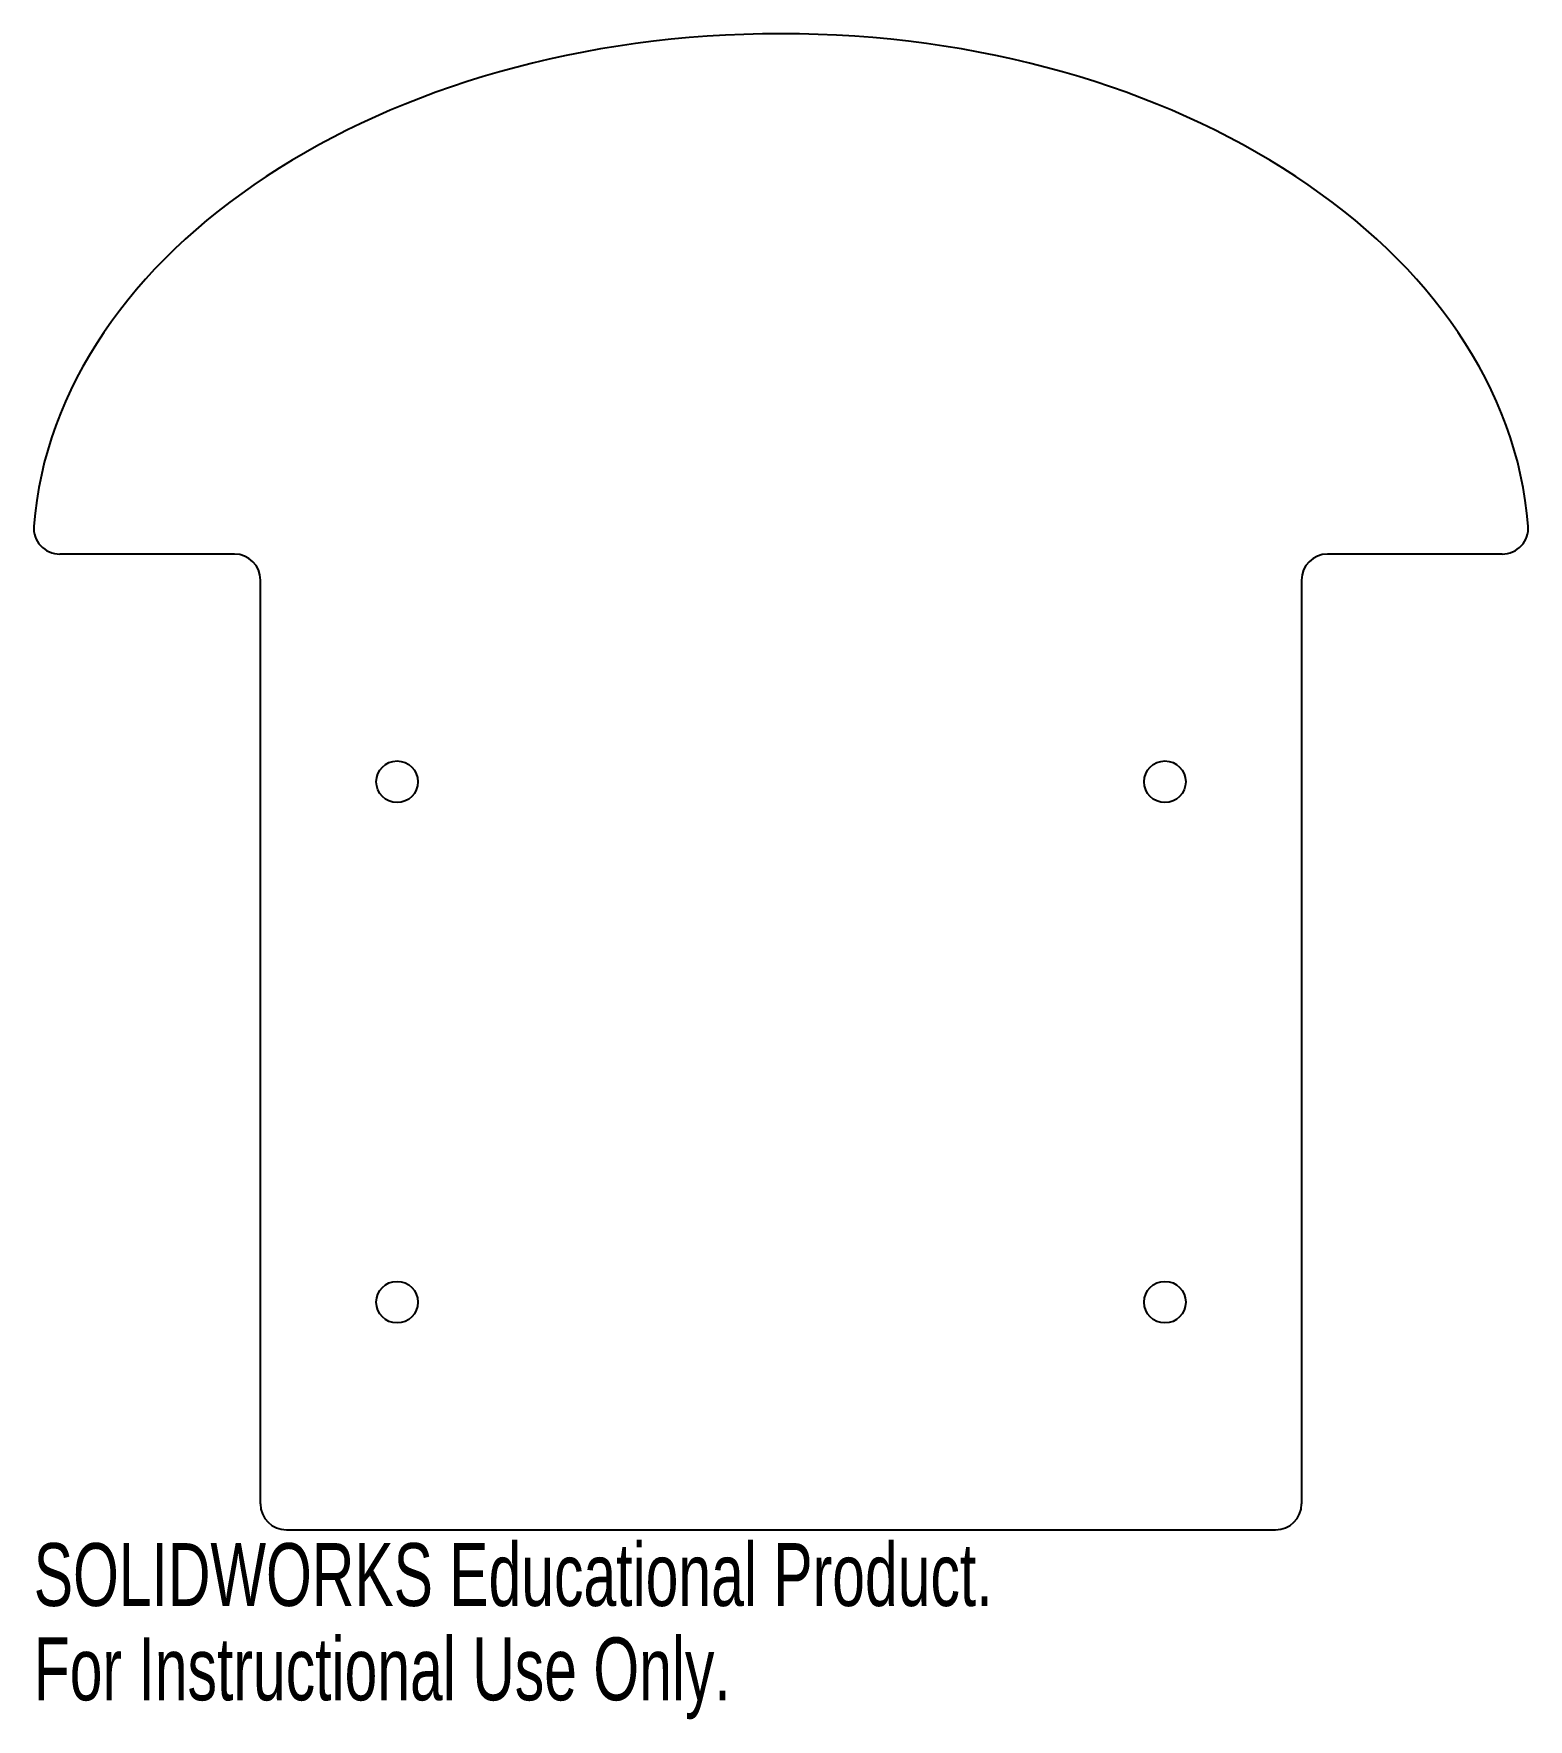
# Model space of a CAD drawing. Header units: millimetres. Extents: x -57 to 57, y -52 to 77.
import ezdxf

# ---------------------------------------------------------------- set-up
doc = ezdxf.new("R2010")
doc.units = ezdxf.units.MM
doc.styles.add('SLDTEXTSTYLE0', font='TXT', dxfattribs={"width": 0.7})

msp = doc.modelspace()

# ---------------------------------------------------------------- linework, layer by layer
at = {"color": 7, "linetype": 'Continuous', "lineweight": 25}
for p, q in [((-42, 37.5), (-55.42, 37.5)), ((55.42, 37.5), (42, 37.5)), ((-40, -35.5), (-40, 35.5)), ((40, 35.5), (40, -35.5)), ((-38, -37.5), (38, -37.5))]:
    msp.add_line(p, q, dxfattribs=at)
for centre in [(-29.5, 20), (29.5, 20), (-29.5, -20), (29.5, -20)]:
    msp.add_circle(centre, 1.6, dxfattribs=at)
for centre, start, end in [((-55.42, 39.5), 175.5659, 270), ((55.42, 39.5), 270, 4.4341), ((-42, 35.5), 0, 90), ((42, 35.5), 90, 180), ((-38, -35.5), 180, 270), ((38, -35.5), 270, 0)]:
    msp.add_arc(centre, 2, start, end, dxfattribs=at)
msp.add_ellipse((0, 37.5), major_axis=(57.5, 0), ratio=0.695652, start_param=0.053892, end_param=3.087701, dxfattribs=at)

# ---------------------------------------------------------------- texts
at = {"color": 7, "linetype": 'Continuous', "char_height": 4.8336, "attachment_point": 1, "style": 'SLDTEXTSTYLE0'}
for s, insert in [('SOLIDWORKS Educational Product.', (-57.42, -38.52)), ('For Instructional Use Only.', (-57.42, -45.77))]:
    msp.add_mtext(s, dxfattribs=dict(at, insert=insert))

doc.saveas('drawing.dxf')
